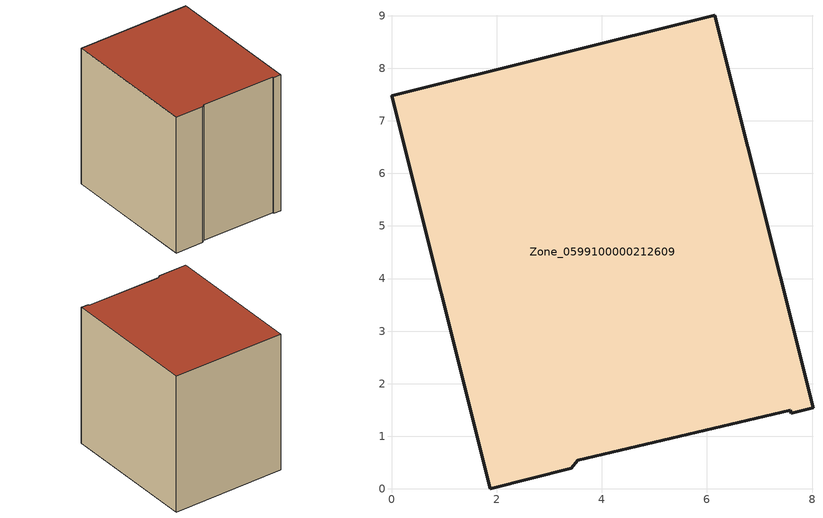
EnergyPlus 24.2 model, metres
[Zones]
Zone_0599100000212609
 floor ground (C_G): 0,7.48 6.15,9.01 8.02,1.54 7.6,1.44 7.59,1.49 3.54,0.55 3.42,0.39 1.88,0 z0
 wall outside (C_F): 6.15,9.01 0,7.48 1.88,0 3.42,0.39 3.54,0.55 7.59,1.49 7.6,1.44 8.02,1.54 6.15,9.01 z0:7.85
 roof outside (C_R): 7.59,1.49 7.6,1.44 8.02,1.54 6.15,9.01 0,7.48 1.88,0 3.42,0.39 3.54,0.55 z7.85
[BUILDING]
Pand.0599100000212609: North Axis=0; Terrain=City; Loads Convergence Tolerance Value=0.04; Temperature Convergence Tolerance Value=0.4; Solar Distribution=FullExterior; Maximum Number of Warmup Days=25; Minimum Number of Warmup Days=1
[Site:Location]
Rotterdam.The.Hague.AP_ZH_NLD Design_Conditions: Latitude=51.96; Longitude=4.45; Time Zone=1; Elevation=-4.5
[SITE:GROUNDTEMPERATURE:BUILDINGSURFACE]
18, 18, 18, 18, 18, 18, 18, 18, 18, 18, 18, 18
[MATERIAL] Thermal Absorptance=0.9; Solar Absorptance=0.7; Visible Absorptance=0.7
Name | Roughness | Thickness | Conductivity | Density | Specific Heat
G.TI.1946-1964 | MediumSmooth | 0.15 | 1 | 540 | 1210
F.TI.1946-1964 | Rough | 0.3 | 0.857143 | 1920 | 840
R.TI.1946-1964 | MediumRough | 0.2 | 0.277778 | 1500 | 1000
[CONSTRUCTION]
C_G: G.TI.1946-1964
C_F: F.TI.1946-1964
C_R: R.TI.1946-1964
[ZONE]
Zone_0599100000212609: Type=1; Multiplier=1; Ceiling Height=Autocalculate; Volume=Autocalculate; Floor Area=autocalculate; Part of Total Floor Area=Yes
[ZONEINFILTRATION:DESIGNFLOWRATE]
Infil_Zone_0599100000212609: Zone or ZoneList or Space or SpaceList=Zone_0599100000212609; Schedule=AlwaysOn; Design Flow Rate Calculation Method=Flow/Area; Flow Rate per Floor Area=0.003; Constant Term Coefficient=1; Temperature Term Coefficient=0; Velocity Term Coefficient=0; Velocity Squared Term Coefficient=0
[HVACTEMPLATE:ZONE:IDEALLOADSAIRSYSTEM]
Zone_0599100000212609: Maximum Heating Supply Air Temperature=50; Minimum Cooling Supply Air Temperature=13; Maximum Heating Supply Air Humidity Ratio=0.0156; Minimum Cooling Supply Air Humidity Ratio=0.0077; Heating Limit=NoLimit; Cooling Limit=NoLimit; Dehumidification Control Type=ConstantSensibleHeatRatio; Cooling Sensible Heat Ratio=0.7; Dehumidification Setpoint=60; Humidification Control Type=None; Humidification Setpoint=30; Outdoor Air Method=None; Outdoor Air Flow Rate per Person=0.00944; Outdoor Air Flow Rate per Zone Floor Area=0; Outdoor Air Flow Rate per Zone=0; Demand Controlled Ventilation Type=None; Outdoor Air Economizer Type=NoEconomizer; Heat Recovery Type=None; Sensible Heat Recovery Effectiveness=0.7; Latent Heat Recovery Effectiveness=0.65
[ZONECONTROL:THERMOSTAT]
ThermostatControl_Zone_0599100000212609: Zone or ZoneList=Zone_0599100000212609; Control Type Schedule=DualSetpointControlType; Control 1=Thermostat_Zone_0599100000212609; Temperature Difference Between Cutout And Setpoint=0
[THERMOSTATSETPOINT:DUALSETPOINT]
Thermostat_Zone_0599100000212609: Heating Setpoint Temperature Schedule=HeatingSetpoint_Zone_0599100000212609; Cooling Setpoint Temperature Schedule=CoolingSetpoint_Zone_0599100000212609
[SCHEDULE:COMPACT]
HeatingSetpoint_Zone_0599100000212609: Through: 12/31, For: AllDays, Until: 24:00, 21
CoolingSetpoint_Zone_0599100000212609: Through: 12/31, For: AllDays, Until: 24:00, 24
DualSetpointControlType: Through: 12/31, For: AllDays, Until: 24:00, 4
AlwaysOn: Through: 12/31, For: AllDays, Until: 24:00, 1
